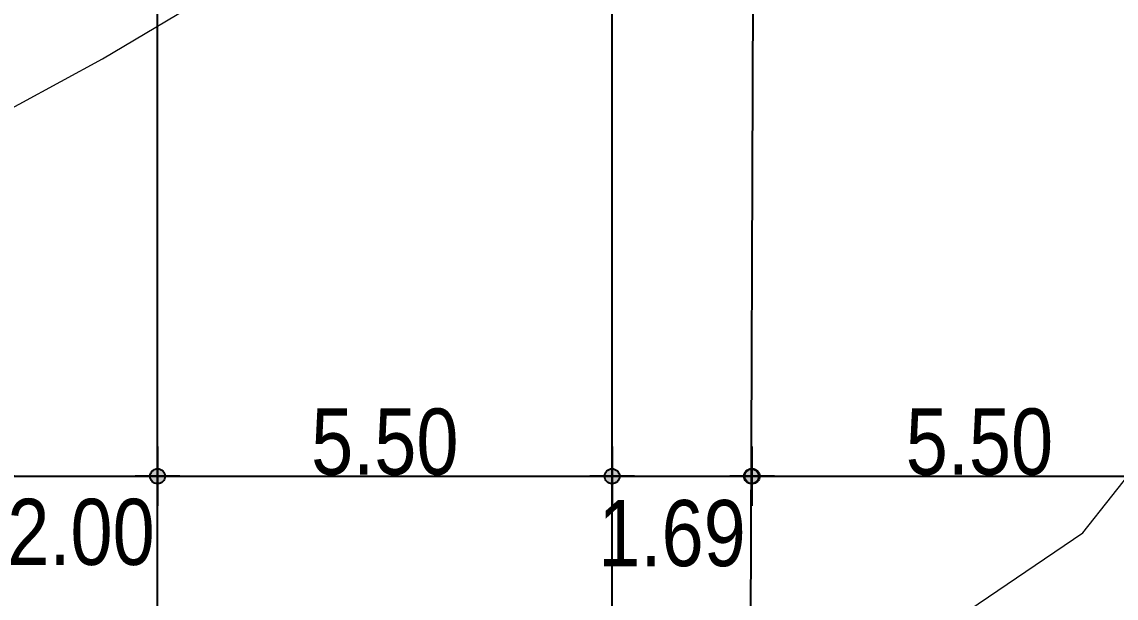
# Model space of a CAD drawing. Header units: inches. Extents: x 203 to 1065, y -1127 to 921.
# Drawn here: x 761.86 to 775.1, y 685.65 to 692.62 of the extents above; entities that cross this region are included whole.
import ezdxf

# ---------------------------------------------------------------- set-up
doc = ezdxf.new("R2010")
doc.units = ezdxf.units.IN
doc.header["$MEASUREMENT"] = 0
doc.header["$PDMODE"] = 35
for name, color, linetype in [('calle', 3, 'Continuous'), ('COTAS', 7, 'Continuous'), ('CURVAS', 32, 'Continuous')]:
    doc.layers.add(name, color=color, linetype=linetype)
doc.styles.add('TECHNICLITE', font='techl___.ttf')
doc.dimstyles.new('1-100', dxfattribs={"dimscale": 0, "dimtxt": 0.09, "dimasz": 0.03, "dimexe": 0.12, "dimexo": 0.2, "dimgap": 0.005, "dimtad": 3, "dimzin": 0, "dimdsep": 46, "dimtxsty": 'TECHNICLITE', "dimblk1": 'COTA', "dimblk2": 'COTA', "dimsah": 1, "dimcen": 2.5, "dimse1": 1, "dimse2": 1, "dimclrd": 7, "dimclre": 7, "dimclrt": 7, "dimadec": 0, "dimazin": 0, "dimtfac": 1, "dimtdec": 6, "dimtmove": 2, "dimatfit": 3, "dimldrblk": 'COTA', "dimfxl": 1, "dimtolj": 1, "dimtzin": 0, "dimarcsym": 0})

# ---------------------------------------------------------------- blocks, each defined once
blk = doc.blocks.new('COTA')
h = blk.add_hatch(color=256)
edge = h.paths.add_edge_path()
edge.add_arc((0, 0), 0.5, 0, 360)
for p, q in [((0, 2), (0, -2)), ((-1.5, 0), (1.5, 0))]:
    blk.add_line(p, q)
blk.add_circle((0, 0), 0.5)
blk = doc.blocks.new('*D79')
at = {"layer": 'COTAS', "color": 7, "lineweight": -2, "transparency": 16777216}
blk.add_line((769.186, 687.126), (770.511, 687.126), dxfattribs=at)
at = {"layer": 'Defpoints', "color": 0, "transparency": 16777216}
for p in [(769.006, 703.469), (770.691, 687.126), (770.691, 687.126)]:
    blk.add_point(p, dxfattribs=at)
at = {"layer": 'COTAS', "color": 7, "lineweight": -2, "transparency": 16777216, "xscale": 0.18, "yscale": 0.18, "zscale": 0.18, "rotation": 180}
blk.add_blockref('COTA', (769.006, 687.126), dxfattribs=at)
at = {"layer": 'COTAS', "color": 7, "lineweight": -2, "transparency": 16777216, "xscale": 0.18, "yscale": 0.18, "zscale": 0.18}
blk.add_blockref('COTA', (770.691, 687.126), dxfattribs=at)
at = {"layer": 'COTAS', "color": 7, "transparency": 16777216, "insert": (769.732, 686.432), "char_height": 0.8, "attachment_point": 5, "style": 'TECHNICLITE'}
blk.add_mtext('\\A1;1.69', dxfattribs=at)
blk = doc.blocks.new('*D80')
at = {"layer": 'COTAS', "color": 7, "lineweight": -2, "transparency": 16777216}
blk.add_line((763.686, 687.126), (768.826, 687.126), dxfattribs=at)
at = {"layer": 'Defpoints', "color": 0, "transparency": 16777216}
for p in [(763.506, 689.707), (769.006, 689.707), (769.006, 687.126)]:
    blk.add_point(p, dxfattribs=at)
at = {"layer": 'COTAS', "color": 7, "lineweight": -2, "transparency": 16777216, "xscale": 0.18, "yscale": 0.18, "zscale": 0.18, "rotation": 180}
blk.add_blockref('COTA', (763.506, 687.126), dxfattribs=at)
at = {"layer": 'COTAS', "color": 7, "lineweight": -2, "transparency": 16777216, "xscale": 0.18, "yscale": 0.18, "zscale": 0.18}
blk.add_blockref('COTA', (769.006, 687.126), dxfattribs=at)
at = {"layer": 'COTAS', "color": 7, "transparency": 16777216, "insert": (766.256, 687.54), "char_height": 0.8, "attachment_point": 5, "style": 'TECHNICLITE'}
blk.add_mtext('\\A1;5.50', dxfattribs=at)
blk = doc.blocks.new('*D81')
at = {"layer": 'COTAS', "color": 7, "lineweight": -2, "transparency": 16777216}
blk.add_line((761.686, 687.126), (763.326, 687.126), dxfattribs=at)
at = {"layer": 'Defpoints', "color": 0, "transparency": 16777216}
for p in [(761.506, 689.041), (763.506, 689.041), (763.506, 687.126)]:
    blk.add_point(p, dxfattribs=at)
at = {"layer": 'COTAS', "color": 7, "lineweight": -2, "transparency": 16777216, "xscale": 0.18, "yscale": 0.18, "zscale": 0.18, "rotation": 180}
blk.add_blockref('COTA', (761.506, 687.126), dxfattribs=at)
at = {"layer": 'COTAS', "color": 7, "lineweight": -2, "transparency": 16777216, "xscale": 0.18, "yscale": 0.18, "zscale": 0.18}
blk.add_blockref('COTA', (763.506, 687.126), dxfattribs=at)
at = {"layer": 'COTAS', "color": 7, "transparency": 16777216, "insert": (762.58, 686.447), "char_height": 0.8, "attachment_point": 5, "style": 'TECHNICLITE'}
blk.add_mtext('\\A1;2.00', dxfattribs=at)
blk = doc.blocks.new('*D82')
at = {"layer": 'COTAS', "color": 7, "lineweight": -2, "transparency": 16777216}
blk.add_line((770.881, 687.126), (776.021, 687.126), dxfattribs=at)
at = {"layer": 'Defpoints', "color": 0, "transparency": 16777216}
for p in [(770.701, 689.707), (776.201, 689.707), (776.201, 687.126)]:
    blk.add_point(p, dxfattribs=at)
at = {"layer": 'COTAS', "color": 7, "lineweight": -2, "transparency": 16777216, "xscale": 0.18, "yscale": 0.18, "zscale": 0.18, "rotation": 180}
blk.add_blockref('COTA', (770.701, 687.126), dxfattribs=at)
at = {"layer": 'COTAS', "color": 7, "lineweight": -2, "transparency": 16777216, "xscale": 0.18, "yscale": 0.18, "zscale": 0.18}
blk.add_blockref('COTA', (776.201, 687.126), dxfattribs=at)
at = {"layer": 'COTAS', "color": 7, "transparency": 16777216, "insert": (773.451, 687.54), "char_height": 0.8, "attachment_point": 5, "style": 'TECHNICLITE'}
blk.add_mtext('\\A1;5.50', dxfattribs=at)

msp = doc.modelspace()

# ---------------------------------------------------------------- linework, layer by layer
at = {"layer": 'calle', "color": 4}
msp.add_line((763.506, 648.903), (763.506, 799.437), dxfattribs=at)
at = {"layer": 'calle', "color": 3}
for p, q in [((769.006, 654.682), (769.006, 772.134)), ((770.566, 654.682), (771.017, 772.026))]:
    msp.add_line(p, q, dxfattribs=at)
at = {"layer": 'CURVAS', "lineweight": 0}
for p, q in [((774.701, 686.442), (779.073, 691.971)), ((772.851, 685.186), (774.701, 686.442))]:
    msp.add_line(p, q, dxfattribs=at)
at = {"layer": 'CURVAS', "color": 41, "lineweight": 0}
msp.add_lwpolyline([(759.747, 690.552), (761.323, 691.352), (762.842, 692.175), (764, 692.866), (764.97, 693.454), (765.991, 693.978), (767.065, 694.437), (768.109, 694.907), (768.935, 695.557), (769.534, 696.395), (769.981, 697.47), (770.559, 698.967), (771.292, 700.903), (772.126, 703.167), (772.71, 705.058), (772.983, 706.456), (772.992, 707.405), (773.305, 708.452), (774.087, 709.756), (775.322, 711.306)], dxfattribs=at)

# ---------------------------------------------------------------- dimensions: what is measured, and where the dimension line sits
at = {"layer": 'COTAS'}
for base, p1, p2, picture, middle in [((770.6912, 687.1258), (769.0061, 703.4692), (770.6912, 687.1258), '*D79', (769.7315, 686.4322)), ((763.506, 687.126), (761.506, 689.041), (763.506, 689.041), '*D81', (762.58, 686.447))]:
    dim = msp.add_linear_dim(base=base, p1=p1, p2=p2, dimstyle='1-100', override={"dimscale": 1, "dimtxt": 0.8, "dimasz": 0.18}, dxfattribs=at)
    dim.commit()
    dim.dimension.update_dxf_attribs({"geometry": picture, "text_midpoint": middle, "dimtype": 160})
for base, p1, p2, picture, middle in [((769.006, 687.126), (763.506, 689.707), (769.006, 689.707), '*D80', (766.256, 687.54)), ((776.201, 687.126), (770.701, 689.707), (776.201, 689.707), '*D82', (773.451, 687.54))]:
    dim = msp.add_linear_dim(base=base, p1=p1, p2=p2, dimstyle='1-100', override={"dimscale": 1, "dimtxt": 0.8, "dimasz": 0.18}, dxfattribs=at)
    dim.commit()
    dim.dimension.update_dxf_attribs({"geometry": picture, "text_midpoint": middle})

doc.saveas('drawing.dxf')
